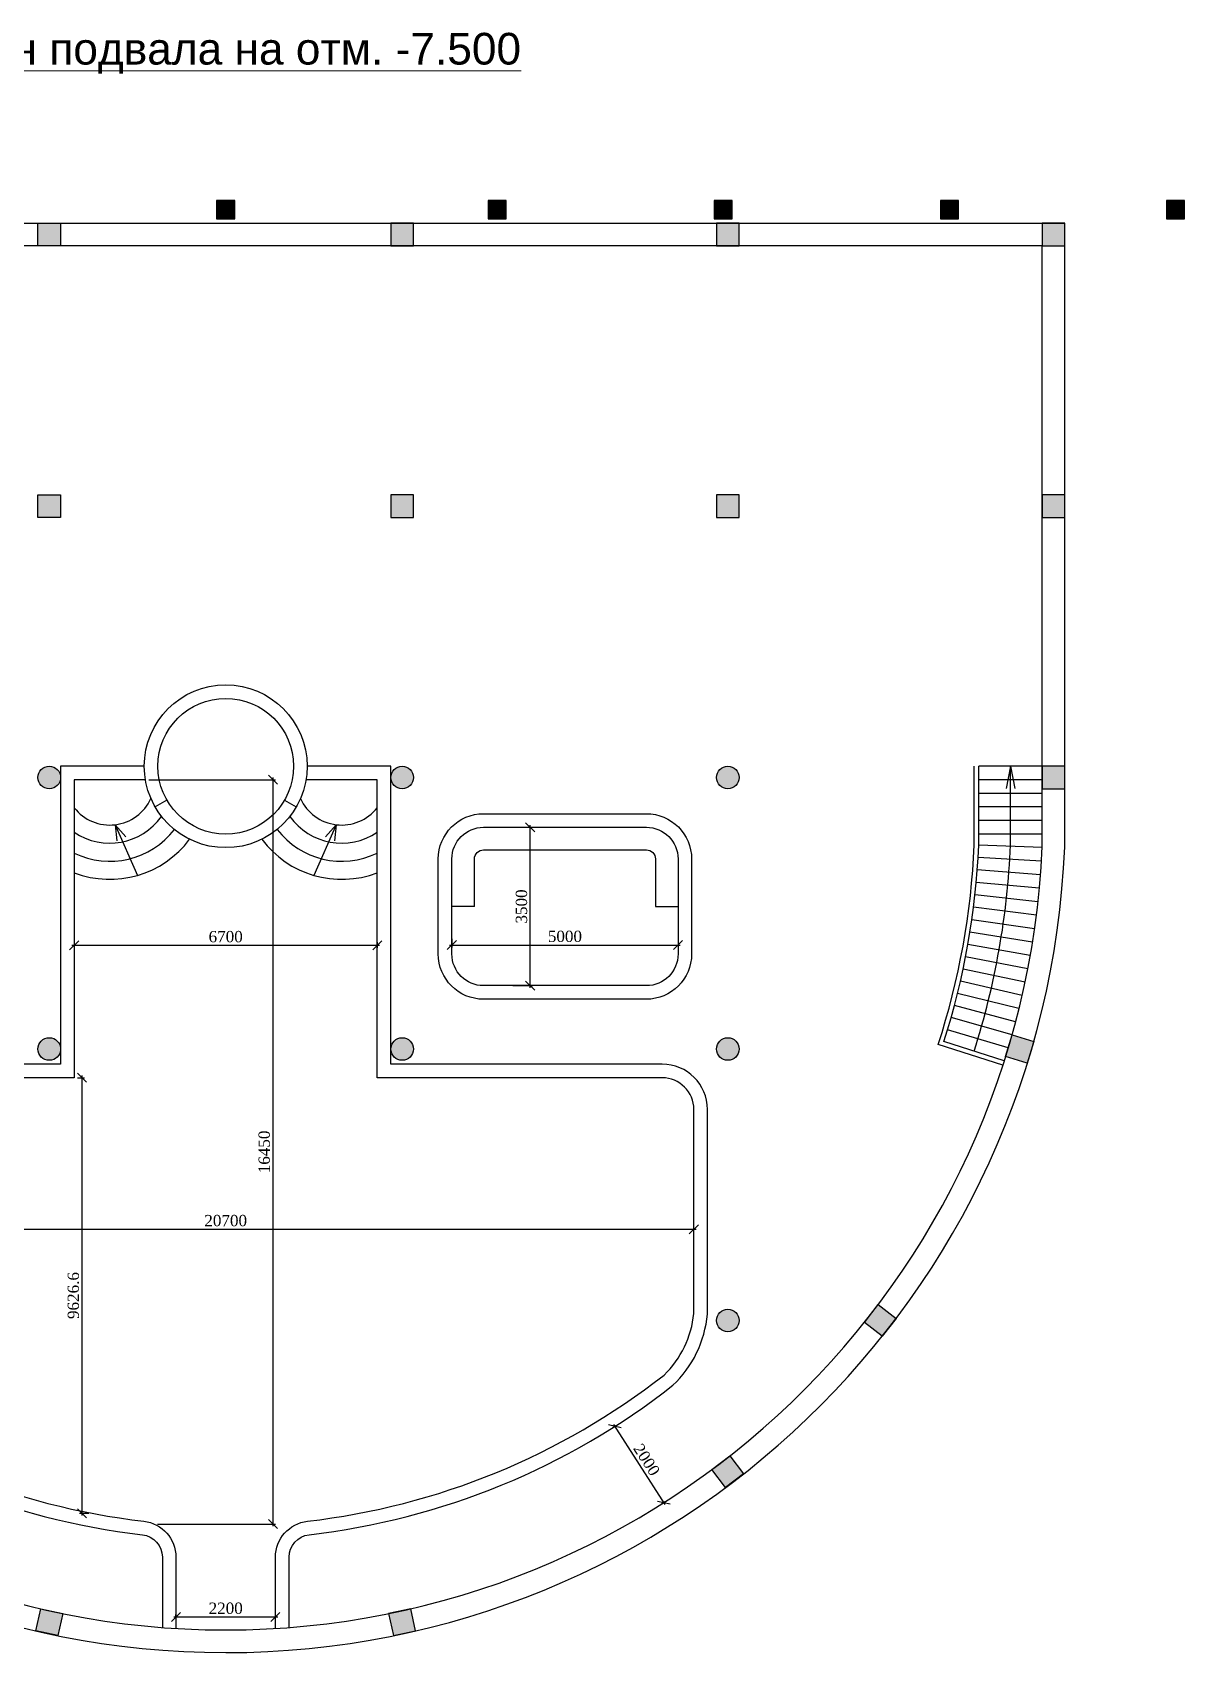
# Model space of a CAD drawing. Header units: inches. Extents: x 2870606 to 3671143, y -733551 to -473558.
# Drawn here: x 3217837 to 3243311, y -640236 to -604426 of the extents above; entities that cross this region are included whole.
import ezdxf

# ---------------------------------------------------------------- set-up
doc = ezdxf.new("R2010")
doc.units = ezdxf.units.IN
doc.header["$MEASUREMENT"] = 0
doc.layers.add('01', color=7, linetype='Continuous')
doc.styles.add('ira', font='arial.ttf', dxfattribs={"height": 3})
doc.styles.add('J~stule', font='dutch.ttf')
doc.linetypes.add('FENCELINE1', pattern='A,0.25,-0.1,[133,ltypeshp.shx,S=0.1,R=0,X=-0.1,Y=0],-0.1,1', length=1.45)
doc.dimstyles.new('J~style', dxfattribs={"dimscale": 100, "dimtxt": 2.5, "dimasz": 2, "dimexe": 0.55, "dimexo": 0.725, "dimtad": 1, "dimdec": 0, "dimdsep": 46, "dimtxsty": 'J~stule', "dimblk": 'OBLIQUE', "dimcen": 2, "dimdle": 0.5, "dimadec": 0, "dimazin": 0, "dimtfac": 1, "dimtdec": 0, "dimtmove": 0, "dimatfit": 3, "dimfxl": 1, "dimarcsym": 0})

# ---------------------------------------------------------------- blocks, each defined once
blk = doc.blocks.new('_Oblique')
at = {"color": 0, "linetype": 'ByBlock', "lineweight": -2}
blk.add_line((-0.5, -0.5), (0.5, 0.5), dxfattribs=at)
blk = doc.blocks.new('*D288')
at = {"color": 0, "lineweight": -2, "transparency": 16777216}
for p, q in [((3230732, -635225), (3230670, -635265)), ((3231825, -636959), (3230689, -635193)), ((3231814, -636907), (3231752, -636947))]:
    blk.add_line(p, q, dxfattribs=at)
at = {"layer": 'Defpoints', "color": 0, "lineweight": 35, "transparency": 16777216}
for p in [(3230716, -635235), (3230793, -635186, -13), (3231875, -636868, -13)]:
    blk.add_point(p, dxfattribs=at)
at = {"color": 0, "lineweight": -2, "transparency": 16777216, "xscale": 200, "yscale": 200, "zscale": 200}
for p, rotation in [((3230716, -635235), 122.7512508583469), ((3231798, -636917), 302.7512508583469)]:
    blk.add_blockref('_Oblique', p, dxfattribs=dict(at, rotation=rotation))
at = {"color": 0, "transparency": 16777216, "insert": (3231417, -635973), "char_height": 250, "attachment_point": 5, "rotation": 302.7513, "style": 'J~stule'}
blk.add_mtext('2000', dxfattribs=at)
blk = doc.blocks.new('*D289')
at = {"color": 0, "lineweight": -2, "transparency": 16777216}
for p, q in [((3211711, -630879), (3232511, -630879)), ((3211761, -631002), (3211761, -630824)), ((3232461, -631002), (3232461, -630824))]:
    blk.add_line(p, q, dxfattribs=at)
at = {"layer": 'Defpoints', "color": 0, "lineweight": 35, "transparency": 16777216}
for p in [(3232461, -630879), (3211761, -631075, -13), (3232461, -631075, -13)]:
    blk.add_point(p, dxfattribs=at)
at = {"color": 0, "lineweight": -2, "transparency": 16777216, "xscale": 200, "yscale": 200, "zscale": 200, "rotation": 180}
blk.add_blockref('_Oblique', (3211761, -630879), dxfattribs=at)
at = {"color": 0, "lineweight": -2, "transparency": 16777216, "xscale": 200, "yscale": 200, "zscale": 200}
blk.add_blockref('_Oblique', (3232461, -630879), dxfattribs=at)
at = {"color": 0, "transparency": 16777216, "insert": (3222111, -630689), "char_height": 250, "attachment_point": 5, "style": 'J~stule'}
blk.add_mtext('20700', dxfattribs=at)
blk = doc.blocks.new('*D290')
at = {"color": 0, "lineweight": -2, "transparency": 16777216}
for p, q in [((3218834, -627531), (3218989, -627531)), ((3218934, -627481), (3218934, -637208)), ((3219088, -637158), (3218879, -637158))]:
    blk.add_line(p, q, dxfattribs=at)
at = {"layer": 'Defpoints', "color": 0, "lineweight": 35, "transparency": 16777216}
for p in [(3218761, -627531, -13), (3218934, -637158), (3219160, -637158, -13)]:
    blk.add_point(p, dxfattribs=at)
at = {"color": 0, "lineweight": -2, "transparency": 16777216, "xscale": 200, "yscale": 200, "zscale": 200}
for p, rotation in [((3218934, -627531), 90), ((3218934, -637158), 270)]:
    blk.add_blockref('_Oblique', p, dxfattribs=dict(at, rotation=rotation))
at = {"color": 0, "transparency": 16777216, "insert": (3218744, -632344), "char_height": 250, "attachment_point": 5, "rotation": 90, "style": 'J~stule'}
blk.add_mtext('9626.6', dxfattribs=at)
blk = doc.blocks.new('*D284')
at = {"color": 0, "lineweight": -2, "transparency": 16777216}
for p, q in [((3218711, -624603), (3225511, -624603)), ((3218761, -624535), (3218761, -624658)), ((3225461, -624535), (3225461, -624658))]:
    blk.add_line(p, q, dxfattribs=at)
at = {"layer": 'Defpoints', "color": 0, "lineweight": 35, "transparency": 16777216}
for p in [(3218761, -624463, -13), (3225461, -624463, -13), (3225461, -624603)]:
    blk.add_point(p, dxfattribs=at)
at = {"color": 0, "lineweight": -2, "transparency": 16777216, "xscale": 200, "yscale": 200, "zscale": 200, "rotation": 180}
blk.add_blockref('_Oblique', (3218761, -624603), dxfattribs=at)
at = {"color": 0, "lineweight": -2, "transparency": 16777216, "xscale": 200, "yscale": 200, "zscale": 200}
blk.add_blockref('_Oblique', (3225461, -624603), dxfattribs=at)
at = {"color": 0, "transparency": 16777216, "insert": (3222111, -624413), "char_height": 250, "attachment_point": 5, "style": 'J~stule'}
blk.add_mtext('6700', dxfattribs=at)
blk = doc.blocks.new('*D291')
at = {"color": 0, "lineweight": -2, "transparency": 16777216}
for p, q in [((3223156, -620895), (3223156, -637445)), ((3220409, -620945), (3223211, -620945)), ((3220607, -637395), (3223211, -637395))]:
    blk.add_line(p, q, dxfattribs=at)
at = {"layer": 'Defpoints', "color": 0, "lineweight": 35, "transparency": 16777216}
for p in [(3220336, -620945, -13), (3220535, -637395, -13), (3223156, -637395)]:
    blk.add_point(p, dxfattribs=at)
at = {"color": 0, "lineweight": -2, "transparency": 16777216, "xscale": 200, "yscale": 200, "zscale": 200}
for p, rotation in [((3223156, -620945), 90), ((3223156, -637395), 270)]:
    blk.add_blockref('_Oblique', p, dxfattribs=dict(at, rotation=rotation))
at = {"color": 0, "transparency": 16777216, "insert": (3222964, -629170), "char_height": 250, "attachment_point": 5, "rotation": 90, "style": 'J~stule'}
blk.add_mtext('16450', dxfattribs=at)
blk = doc.blocks.new('*D282')
at = {"color": 0, "lineweight": -2, "transparency": 16777216}
for p, q in [((3227111, -624460), (3227111, -624654)), ((3232111, -624460), (3232111, -624654)), ((3227061, -624599), (3232161, -624599))]:
    blk.add_line(p, q, dxfattribs=at)
at = {"layer": 'Defpoints', "color": 0, "lineweight": 35, "transparency": 16777216}
for p in [(3227111, -624388, -13), (3232111, -624388, -13), (3232111, -624599)]:
    blk.add_point(p, dxfattribs=at)
at = {"color": 0, "lineweight": -2, "transparency": 16777216, "xscale": 200, "yscale": 200, "zscale": 200, "rotation": 180}
blk.add_blockref('_Oblique', (3227111, -624599), dxfattribs=at)
at = {"color": 0, "lineweight": -2, "transparency": 16777216, "xscale": 200, "yscale": 200, "zscale": 200}
blk.add_blockref('_Oblique', (3232111, -624599), dxfattribs=at)
at = {"color": 0, "transparency": 16777216, "insert": (3229611, -624407), "char_height": 250, "attachment_point": 5, "style": 'J~stule'}
blk.add_mtext('5000', dxfattribs=at)
blk = doc.blocks.new('*D283')
at = {"color": 0, "lineweight": -2, "transparency": 16777216}
for p, q in [((3228462, -621995), (3228898, -621995)), ((3228843, -625545), (3228843, -621945)), ((3228462, -625495), (3228898, -625495))]:
    blk.add_line(p, q, dxfattribs=at)
at = {"layer": 'Defpoints', "color": 0, "lineweight": 35, "transparency": 16777216}
for p in [(3228389, -621995, -13), (3228843, -621995), (3228389, -625495, -13)]:
    blk.add_point(p, dxfattribs=at)
at = {"color": 0, "lineweight": -2, "transparency": 16777216, "xscale": 200, "yscale": 200, "zscale": 200}
for p, rotation in [((3228843, -621995), 90), ((3228843, -625495), 270)]:
    blk.add_blockref('_Oblique', p, dxfattribs=dict(at, rotation=rotation))
at = {"color": 0, "transparency": 16777216, "insert": (3228651, -623745), "char_height": 250, "attachment_point": 5, "rotation": 90, "style": 'J~stule'}
blk.add_mtext('3500', dxfattribs=at)
blk = doc.blocks.new('*D287')
at = {"color": 0, "lineweight": -2, "transparency": 16777216}
for p, q in [((3220961, -639447), (3223261, -639447)), ((3221011, -639429), (3221011, -639392)), ((3223211, -639429), (3223211, -639392))]:
    blk.add_line(p, q, dxfattribs=at)
at = {"layer": 'Defpoints', "color": 0, "lineweight": 35, "transparency": 16777216}
for p in [(3221011, -639501, -13), (3223211, -639447), (3223211, -639501, -13)]:
    blk.add_point(p, dxfattribs=at)
at = {"color": 0, "lineweight": -2, "transparency": 16777216, "xscale": 200, "yscale": 200, "zscale": 200, "rotation": 180}
blk.add_blockref('_Oblique', (3221011, -639447), dxfattribs=at)
at = {"color": 0, "lineweight": -2, "transparency": 16777216, "xscale": 200, "yscale": 200, "zscale": 200}
blk.add_blockref('_Oblique', (3223211, -639447), dxfattribs=at)
at = {"color": 0, "transparency": 16777216, "insert": (3222111, -639257), "char_height": 250, "attachment_point": 5, "style": 'J~stule'}
blk.add_mtext('2200', dxfattribs=at)

msp = doc.modelspace()

# ---------------------------------------------------------------- hatches: boundary and pattern name
h = msp.add_hatch(color=256)
h.dxf.hatch_style = 1
h.paths.add_polyline_path([(3222311.26, -608545.19), (3222311.26, -608145.19), (3221911.26, -608145.19), (3221911.26, -608545.19)])
h = msp.add_hatch(color=256)
h.dxf.hatch_style = 1
h.paths.add_polyline_path([(3228311.26, -608545.19), (3228311.26, -608145.19), (3227911.26, -608145.19), (3227911.26, -608545.19)])
h = msp.add_hatch(color=256)
h.dxf.hatch_style = 1
h.paths.add_polyline_path([(3233311.26, -608545.19), (3233311.26, -608145.19), (3232911.26, -608145.19), (3232911.26, -608545.19)])
h = msp.add_hatch(color=256)
h.dxf.hatch_style = 1
h.paths.add_polyline_path([(3238311.26, -608545.19), (3238311.26, -608145.19), (3237911.26, -608145.19), (3237911.26, -608545.19)])
h = msp.add_hatch(color=256)
h.dxf.hatch_style = 1
h.paths.add_polyline_path([(3243311.26, -608545.19), (3243311.26, -608145.19), (3242911.26, -608145.19), (3242911.26, -608545.19)])
h = msp.add_hatch(color=256)
h.dxf.hatch_style = 1
h.paths.add_polyline_path([(3217961.27, -609145.19), (3217961.27, -608645.19), (3218461.27, -608645.19), (3218461.27, -609145.19)])
h = msp.add_hatch(color=256)
h.dxf.hatch_style = 1
h.paths.add_polyline_path([(3226261.26, -609145.19), (3226261.26, -608645.19), (3225761.26, -608645.19), (3225761.26, -609145.19)])
h = msp.add_hatch(color=256)
h.dxf.hatch_style = 1
h.paths.add_polyline_path([(3233461.26, -609145.19), (3233461.26, -608645.19), (3232961.26, -608645.19), (3232961.26, -609145.19)])
h = msp.add_hatch(color=256)
h.dxf.hatch_style = 1
h.paths.add_polyline_path([(3240661.26, -609145.19), (3240661.26, -608645.19), (3240161.26, -608645.19), (3240161.26, -609145.19)])
h = msp.add_hatch(color=256)
h.dxf.hatch_style = 1
h.paths.add_polyline_path([(3217961.27, -615145.19), (3217961.27, -614645.19), (3218461.27, -614645.19), (3218461.27, -615145.19)])
h = msp.add_hatch(color=256)
h.dxf.hatch_style = 1
h.paths.add_polyline_path([(3226261.26, -615145.19), (3226261.26, -614645.19), (3225761.26, -614645.19), (3225761.26, -615145.19)])
h = msp.add_hatch(color=256)
h.dxf.hatch_style = 1
h.paths.add_polyline_path([(3233461.26, -615145.19), (3233461.26, -614645.19), (3232961.26, -614645.19), (3232961.26, -615145.19)])
h = msp.add_hatch(color=256)
h.dxf.hatch_style = 1
h.paths.add_polyline_path([(3240661.26, -615145.19), (3240661.26, -614645.19), (3240161.26, -614645.19), (3240161.26, -615145.19)])
at = {"lineweight": 35}
h = msp.add_hatch(color=256, dxfattribs=at)
h.dxf.hatch_style = 1
h.paths.add_polyline_path([(3218461.27, -620895.19, 1), (3217961.27, -620895.19, 1)])
h = msp.add_hatch(color=256, dxfattribs=at)
h.dxf.hatch_style = 1
h.paths.add_polyline_path([(3226261.26, -620895.19, 1), (3225761.26, -620895.19, 1)])
h = msp.add_hatch(color=256, dxfattribs=at)
h.dxf.hatch_style = 1
h.paths.add_polyline_path([(3233461.26, -620895.19, 1), (3232961.26, -620895.19, 1)])
h = msp.add_hatch(color=256)
h.dxf.hatch_style = 1
h.paths.add_polyline_path([(3240661.26, -621145.19), (3240661.26, -620645.19), (3240161.26, -620645.19), (3240161.26, -621145.19)])
h = msp.add_hatch(color=256, dxfattribs=at)
h.dxf.hatch_style = 1
h.paths.add_polyline_path([(3218461.27, -626895.19, 1), (3217961.27, -626895.19, 1)])
h = msp.add_hatch(color=256, dxfattribs=at)
h.dxf.hatch_style = 1
h.paths.add_polyline_path([(3226261.26, -626895.19, 1), (3225761.26, -626895.19, 1)])
h = msp.add_hatch(color=256, dxfattribs=at)
h.dxf.hatch_style = 1
h.paths.add_polyline_path([(3233461.26, -626895.19, 1), (3232961.26, -626895.19, 1)])
h = msp.add_hatch(color=256, dxfattribs=at)
h.dxf.hatch_style = 1
h.paths.add_polyline_path([(3239975.11, -626726.42), (3239495.84, -626583.76), (3239353.2, -627062.99), (3239832.47, -627205.64)])
h = msp.add_hatch(color=256, dxfattribs=at)
h.dxf.hatch_style = 1
h.paths.add_polyline_path([(3233461.26, -632895.19, 1), (3232961.26, -632895.19, 1)])
h = msp.add_hatch(color=256, dxfattribs=at)
h.dxf.hatch_style = 1
h.paths.add_polyline_path([(3236933.46, -632849.81), (3236538.31, -632543.38), (3236231.87, -632938.47), (3236627.03, -633244.91)])
h = msp.add_hatch(color=256, dxfattribs=at)
h.dxf.hatch_style = 1
h.paths.add_polyline_path([(3233257.56, -635887.27), (3232859.84, -636190.29), (3233162.89, -636588.05), (3233560.6, -636285.03)])
h = msp.add_hatch(color=256, dxfattribs=at)
h.dxf.hatch_style = 1
h.paths.add_polyline_path([(3218509.14, -639373), (3218020.61, -639266.54), (3217914.13, -639755.11), (3218402.66, -639861.58)])
h = msp.add_hatch(color=256, dxfattribs=at)
h.dxf.hatch_style = 1
h.paths.add_polyline_path([(3225713.39, -639373), (3226201.92, -639266.54), (3226308.4, -639755.11), (3225819.86, -639861.58)])

# ---------------------------------------------------------------- linework, layer by layer
at = {"lineweight": 30}
for p, q in [((3203561.27, -608645.19, -13.31), (3240661.26, -608645.19, -13.31)), ((3240661.26, -622432.26, -13.31), (3240661.26, -608645.19, -13.31)), ((3240161.26, -609145.19, -13.31), (3204061.27, -609145.19, -13.31)), ((3240161.26, -622422.96, -13.31), (3240161.26, -609145.19, -13.31))]:
    msp.add_line(p, q, dxfattribs=at)
for p, q in [((3238761.26, -622392.19, -13.31), (3238761.26, -620645.19, -13.31)), ((3240161.26, -620645.19, -13.31), (3238761.26, -620645.19, -13.31)), ((3239461.26, -620645.19, -13.31), (3239366.41, -621134.22, -8.72)), ((3239461.26, -622422.96, -13.31), (3239461.26, -620645.19, -13.31)), ((3239461.26, -620645.19, -13.31), (3239556.1, -621134.22, -8.72)), ((3240161.26, -620945.19, -13.31), (3238761.26, -620945.19, -13.31)), ((3240161.26, -621245.19, -13.31), (3238761.26, -621245.19, -13.31)), ((3220812.23, -621395.19, -13.31), (3220552.42, -621545.19, -13.31)), ((3223410.3, -621395.19, -13.31), (3223670.11, -621545.19, -13.31)), ((3240161.26, -621545.19, -13.31), (3238761.26, -621545.19, -13.31)), ((3219666.99, -621938.19, -13.31), (3220161.91, -623058.05, -13.31)), ((3219666.99, -621938.19, -13.31), (3219705.69, -622297.1)), ((3219666.99, -621938.19, -13.31), (3219906.34, -622208.42)), ((3224555.54, -621938.19, -13.31), (3224060.62, -623058.05, -13.31)), ((3224555.54, -621938.19, -13.31), (3224316.18, -622208.42)), ((3224555.54, -621938.19, -13.31), (3224516.84, -622297.1)), ((3240161.26, -621845.19, -13.31), (3238761.26, -621845.19, -13.31)), ((3240161.26, -622145.19, -13.31), (3238761.26, -622145.19, -13.31)), ((3240144.91, -622744.78, -13.31), (3238747.39, -622661.5, -13.31)), ((3240161.26, -622445.19, -13.31), (3238761.26, -622392.19, -13.31)), ((3240124.58, -623044.11, -13.31), (3238728.64, -622937.63, -13.31)), ((3240099.28, -623343.05, -13.31), (3238705.3, -623213.4, -13.31)), ((3227611.26, -623745.19, -13.31), (3227111.26, -623745.19, -13.31)), ((3231611.26, -623745.19, -13.31), (3232111.26, -623745.19, -13.31)), ((3240033.81, -623939.46, -13.31), (3238644.89, -623763.6, -13.31)), ((3240069.02, -623641.53, -13.31), (3238677.38, -623488.75, -13.31)), ((3239993.65, -624236.77, -13.31), (3238607.85, -624037.87, -13.31)), ((3239948.56, -624533.38, -13.31), (3238566.26, -624311.49, -13.31)), ((3239843.64, -625124.13, -13.31), (3238469.47, -624856.46, -13.31)), ((3239898.55, -624829.19, -13.31), (3238520.12, -624584.38, -13.31)), ((3239783.84, -625418.12, -13.31), (3238414.3, -625127.67, -13.31)), ((3239719.16, -625711.08, -13.31), (3238354.63, -625397.92, -13.31)), ((3239575.26, -626293.57, -13.31), (3238221.88, -625935.27, -13.31)), ((3239649.63, -626002.92, -13.31), (3238290.49, -625667.15, -13.31)), ((3239496.07, -626582.94, -13.31), (3238148.84, -626202.22, -13.31)), ((3239412.09, -626870.95, -13.31), (3238071.36, -626467.91, -13.31)), ((3239323.34, -627157.54, -13.31), (3237989.49, -626732.29, -13.31))]:
    msp.add_line(p, q)
for points in [[(3221911.26, -608145.19), (3221911.26, -608545.19), (3222311.26, -608545.19), (3222311.26, -608145.19)], [(3227911.26, -608145.19), (3227911.26, -608545.19), (3228311.26, -608545.19), (3228311.26, -608145.19)], [(3232911.26, -608145.19), (3232911.26, -608545.19), (3233311.26, -608545.19), (3233311.26, -608145.19)], [(3237911.26, -608145.19), (3237911.26, -608545.19), (3238311.26, -608545.19), (3238311.26, -608145.19)], [(3242911.26, -608145.19), (3242911.26, -608545.19), (3243311.26, -608545.19), (3243311.26, -608145.19)]]:
    msp.add_lwpolyline(points, close=True)
at = {"elevation": -13.31}
for points in [[(3217961.27, -608645.19), (3218461.27, -608645.19), (3218461.27, -609145.19), (3217961.27, -609145.19)], [(3226261.26, -608645.19), (3225761.26, -608645.19), (3225761.26, -609145.19), (3226261.26, -609145.19)], [(3233461.26, -608645.19), (3232961.26, -608645.19), (3232961.26, -609145.19), (3233461.26, -609145.19)], [(3240661.26, -608645.19), (3240161.26, -608645.19), (3240161.26, -609145.19), (3240661.26, -609145.19)], [(3217961.27, -614645.19), (3218461.27, -614645.19), (3218461.27, -615145.19), (3217961.27, -615145.19)], [(3226261.26, -614645.19), (3225761.26, -614645.19), (3225761.26, -615145.19), (3226261.26, -615145.19)], [(3233461.26, -614645.19), (3232961.26, -614645.19), (3232961.26, -615145.19), (3233461.26, -615145.19)], [(3240661.26, -614645.19), (3240161.26, -614645.19), (3240161.26, -615145.19), (3240661.26, -615145.19)], [(3240661.26, -620645.19), (3240161.26, -620645.19), (3240161.26, -621145.19), (3240661.26, -621145.19)]]:
    msp.add_lwpolyline(points, close=True, dxfattribs=at)
for points in [[(3220311.26, -620645.19), (3218461.27, -620645.19), (3218461.27, -627230.95), (3212461.27, -627230.95, 0.41421356), (3211461.27, -628230.95), (3211461.27, -632757.59, 0.18194593), (3212223.48, -634328.54, 0.13815339), (3220268.57, -637630.1, -0.38095943), (3220711.26, -638126.8), (3220711.26, -639681.21)], [(3223511.26, -639681.43), (3223511.26, -638126.8, -0.38095942), (3223953.96, -637630.1, 0.13815339), (3231999.05, -634328.54, 0.18194593), (3232761.26, -632757.59), (3232761.26, -628230.95, 0.41421356), (3231761.26, -627230.95), (3225761.26, -627230.95), (3225761.26, -620645.19)], [(3220336.44, -620945.19), (3218761.27, -620945.19), (3218761.27, -627530.95), (3212461.27, -627530.95, 0.41421356), (3211761.27, -628230.95), (3211761.27, -632743.37, 0.17872086), (3212419.92, -634101.31, 0.13791585), (3220302.95, -637332.07, -0.38095943), (3221011.26, -638126.8), (3221011.26, -639702.24)], [(3223211.26, -639702.24), (3223211.26, -638126.8, -0.38095942), (3223919.58, -637332.07, 0.13791585), (3231802.61, -634101.31, 0.17872086), (3232461.26, -632743.37), (3232461.26, -628230.95, 0.41421356), (3231761.26, -627530.95), (3225461.26, -627530.95), (3225461.26, -620945.19), (3223886.09, -620945.19)], [(3227611.26, -623745.19), (3227611.26, -622695.19, -0.41421356), (3227811.26, -622495.19), (3231411.26, -622495.19, -0.41421356), (3231611.26, -622695.19), (3231611.26, -623745.19)]]:
    msp.add_lwpolyline(points, format="xyb", dxfattribs=at)
msp.add_lwpolyline([(3225761.26, -620645.19), (3223911.26, -620645.19)], dxfattribs=at)
at = {"linetype": 'FENCELINE1', "ltscale": 200, "elevation": -13.31}
msp.add_lwpolyline([(3239292.97, -627252.81), (3237863.55, -626797.1, 0.06790168), (3238661.26, -622390.02), (3238661.26, -620645.19)], format="xyb", dxfattribs=at)
at = {"elevation": -13.31}
for points in [[(3227811.26, -621695.19), (3231411.26, -621695.19, -0.41421356), (3232411.26, -622695.19), (3232411.26, -624795.19, -0.41421356), (3231411.26, -625795.19), (3227811.26, -625795.19, -0.41421356), (3226811.26, -624795.19), (3226811.26, -622695.19, -0.41421356)], [(3227811.26, -621995.19), (3231411.26, -621995.19, -0.41421356), (3232111.26, -622695.19), (3232111.26, -624795.19, -0.41421356), (3231411.26, -625495.19), (3227811.26, -625495.19, -0.41421356), (3227111.26, -624795.19), (3227111.26, -622695.19, -0.41421356)]]:
    msp.add_lwpolyline(points, format="xyb", close=True, dxfattribs=at)
at = {"lineweight": 30, "elevation": -13.31}
for points in [[(3239495.84, -626583.76), (3239975.11, -626726.42), (3239832.47, -627205.64), (3239353.2, -627062.99)], [(3236538.31, -632543.38), (3236933.46, -632849.81), (3236627.03, -633244.91), (3236231.87, -632938.47)], [(3233257.56, -635887.27), (3233560.6, -636285.03), (3233162.89, -636588.05), (3232859.84, -636190.29)], [(3218509.14, -639373), (3218402.66, -639861.58), (3217914.13, -639755.11), (3218020.61, -639266.54)], [(3225713.39, -639373), (3225819.86, -639861.58), (3226308.4, -639755.11), (3226201.92, -639266.54)]]:
    msp.add_lwpolyline(points, close=True, dxfattribs=at)
for radius in [1800, 1500]:
    msp.add_circle((3222111.26, -620645.19, -13.31), radius)
at = {"lineweight": 30}
for centre in [(3218211.27, -620895.19, -13.31), (3226011.26, -620895.19, -13.31), (3233211.26, -620895.19, -13.31), (3218211.27, -626895.19, -13.31), (3226011.26, -626895.19, -13.31), (3233211.26, -626895.19, -13.31), (3233211.26, -632895.19, -13.31)]:
    msp.add_circle(centre, 250, dxfattribs=at)
for centre, radius, start, end in [((3219548.86, -620945.19, -13.31), 1000, 218.039679, 335.529335), ((3224673.67, -620945.19, -13.31), 1000, 204.470665, 321.960321), ((3219548.86, -620945.19, -13.31), 1400, 235.766966, 324.768335), ((3224673.67, -620945.19, -13.31), 1400, 215.231665, 304.233034), ((3219548.86, -620945.19, -13.31), 1800, 244.05254, 322.455541), ((3219548.86, -620945.19, -13.31), 2200, 249.023021, 323.337525), ((3224673.67, -620945.19, -13.31), 2200, 216.662475, 290.976979), ((3224673.67, -620945.19, -13.31), 1800, 217.544459, 295.94746), ((3222111.26, -621670.12, -13.31), 16665.64, 342.317087, 357.516765), ((3222111.26, -621670.12, -13.31), 17365.64, 342.317087, 357.614939)]:
    msp.add_arc(centre, radius, start, end)
for centre, radius, start, end in [((3222108.06, -621670.82, 13.26), 18562.41, 182.350951, 270.009885), ((3222110.96, -621670.18, -13.31), 18065.33, 182.384887, 270.00097), ((3222111.26, -621670.12, -13.31), 18065.64, 270, 357.614939), ((3222111.26, -621670.12, 13.28), 18565.64, 270, 357.64728)]:
    msp.add_arc(centre, radius, start, end, dxfattribs=at)

# ---------------------------------------------------------------- texts
at = {"layer": '01', "lineweight": 20, "style": 'ira'}
msp.add_text('%%UПлан подвала на отм. -7.500', height=700, dxfattribs=at).set_placement((3215584.44, -605136.71, 7.15))

# ---------------------------------------------------------------- dimensions: what is measured, and where the dimension line sits
for base, p1, p2, picture, middle in [((3223156.4579, -637395.1441), (3220336.4398, -620945.1885, -13.306), (3220534.7982, -637395.1441, -13.306), '*D291', (3222963.7568, -629170.1663)), ((3228843.34, -621995.19), (3228389.17, -625495.19, -13.31), (3228389.17, -621995.19, -13.31), '*D283', (3228650.64, -623745.19)), ((3218934.32, -637157.54), (3218761.27, -627530.95, -13.31), (3219160.4, -637157.54, -13.31), '*D290', (3218744.3, -632344.24))]:
    dim = msp.add_linear_dim(base=base, p1=p1, p2=p2, angle=90, dimstyle='J~style', override={"dimdec": 1, "dimtdec": 1})
    dim.commit()
    dim.dimension.update_dxf_attribs({"geometry": picture, "text_midpoint": middle})
for base, p1, p2, picture, middle in [((3225461.26, -624603.19), (3218761.27, -624462.57, -13.31), (3225461.26, -624462.57, -13.31), '*D284', (3222111.26, -624413.18)), ((3232111.26, -624599.25), (3227111.26, -624387.97, -13.31), (3232111.26, -624387.97, -13.31), '*D282', (3229611.26, -624406.55)), ((3232461.26, -630879.39), (3211761.27, -631074.81, -13.31), (3232461.26, -631074.81, -13.31), '*D289', (3222111.26, -630689.38)), ((3223211.26, -639447.45), (3221011.26, -639501.27, -13.31), (3223211.26, -639501.27, -13.31), '*D287', (3222111.26, -639257.43))]:
    dim = msp.add_linear_dim(base=base, p1=p1, p2=p2, dimstyle='J~style', override={"dimdec": 1, "dimtdec": 1})
    dim.commit()
    dim.dimension.update_dxf_attribs({"geometry": picture, "text_midpoint": middle})
dim = msp.add_aligned_dim(p1=(3231875.17, -636867.54, -13.31), p2=(3230793.2, -635185.5, -13.31), distance=91.35, dimstyle='J~style', override={"dimdec": 1, "dimtdec": 1})
dim.commit()
dim.dimension.update_dxf_attribs({"geometry": '*D288', "text_midpoint": (3231417.17, -635973.14)})

doc.saveas('drawing.dxf')
